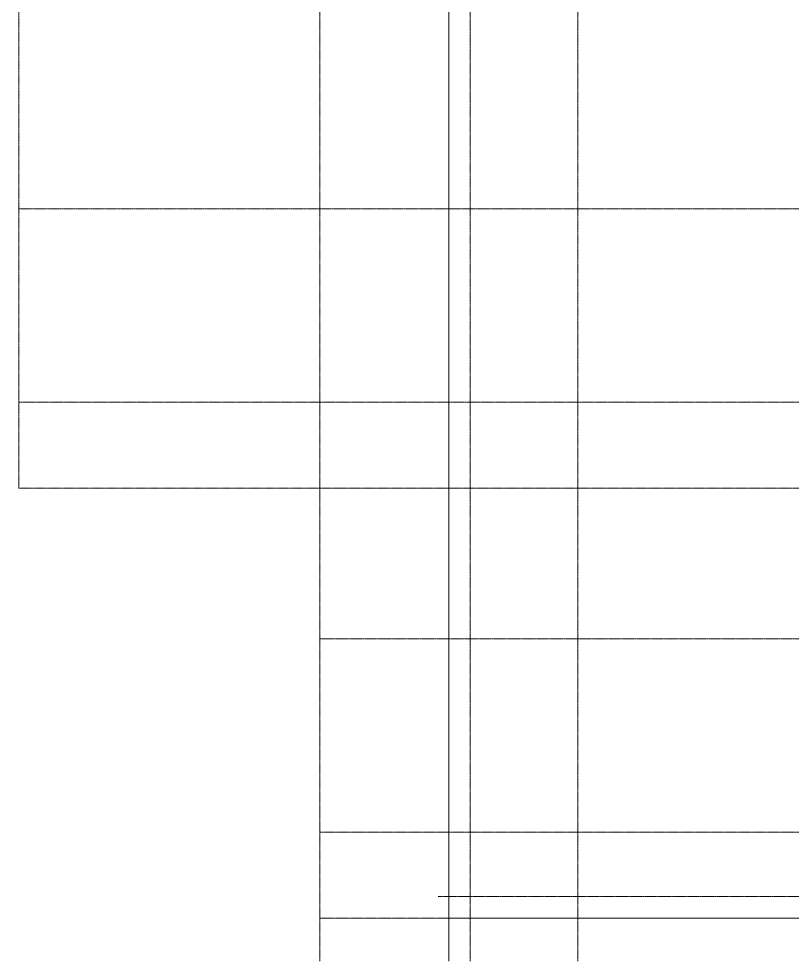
# Model space of a CAD drawing. Header units: millimetres. Extents: x -24360 to 609566, y -391049 to 148426.
# Drawn here: x 200850 to 211642, y -261041 to -247891 of the extents above; entities that cross this region are included whole.
import ezdxf

# ---------------------------------------------------------------- set-up
doc = ezdxf.new("R2010")
doc.units = ezdxf.units.MM
doc.linetypes.add('CENTER2', pattern=[28.575, 19.05, -3.175, 3.175, -3.175])
doc.layers.add('АР_Оси_РД_100', color=7, linetype='Continuous', lineweight=0, true_color=0x525252)

msp = doc.modelspace()

# ---------------------------------------------------------------- linework, layer by layer
at = {"layer": 'АР_Оси_РД_100', "linetype": 'CENTER2'}
for p, q in [((200850, -254440.584), (200850, -235341.905)), ((205050, -261040.584), (205050, -235341.905)), ((200850, -254440.584), (200850, -238540.584)), ((205050, -261040.584), (205050, -238540.584)), ((200850, -250540.584), (232410, -250540.584)), ((232410, -253240.584), (200850, -253240.584)), ((200850, -254440.584), (232410, -254440.584)), ((205050, -256540.584), (232410, -256540.584)), ((205050, -260440.584), (230255, -260440.584))]:
    msp.add_line(p, q, dxfattribs=at)
for points in [[(206699.555, -235341.905), (206850, -235741.905), (206850, -261040.584)], [(207150, -261040.584), (207150, -235741.905), (207300, -235341.905)], [(208650, -261040.584), (208650, -235341.905)], [(207150, -261040.584), (207150, -238390.584)], [(208650, -261040.584), (208650, -238390.584)], [(206850, -238440.584), (206850, -261040.584)], [(232410, -259240.584), (205050, -259240.584)], [(206700, -260140.584), (231910, -260140.584), (232410, -259990.584)], [(206700, -260440.584), (231910, -260440.584), (232410, -260590.584)]]:
    msp.add_lwpolyline(points, dxfattribs=at)

doc.saveas('drawing.dxf')
